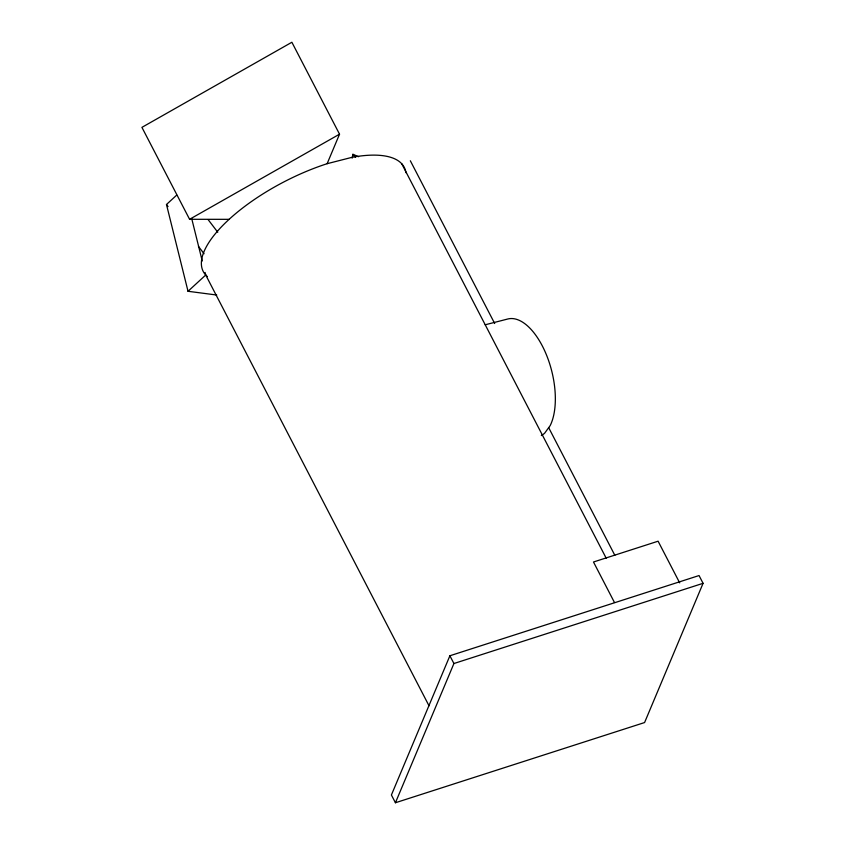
<?xml version="1.0" encoding="UTF-8"?>
<svg xmlns="http://www.w3.org/2000/svg" width="845" height="845" viewBox="0 0 845 845"><rect width="100%" height="100%" fill="white"/><g stroke="black" fill="none" stroke-linecap="round" stroke-linejoin="round"><path stroke-width="1.27" d="M352.154 158.131L352.925 154.297L358.607 156.705M207.405 276.621A113.188 42.398 -27.4 0 1 227.326 220.999A113.188 42.398 -27.4 0 1 327.131 163.698L339.532 134.186L291.874 42.25L141.928 127.363L189.586 219.299L229.122 219.33M449.889 655.762L391.404 794.987L395.428 802.75L644.587 722.549L703.072 583.325L699.047 575.551L449.889 655.762L453.923 663.526L395.428 802.75M216.742 295.032L188.023 291.282L166.476 204.501L176.721 195.089M188.023 291.282L205.726 275.016L205.092 272.47M189.586 219.299L339.532 134.186M453.923 663.526L703.072 583.325M327.131 163.698L352.133 157.297A113.188 42.398 -27.4 0 1 405.917 172.697M485.199 324.786L508.12 318.914A60.829 29.638 75.6 0 1 546.968 356.178A60.829 29.638 75.6 0 1 550.137 425.669L544.655 433.179A60.829 29.638 75.6 0 1 541.328 435.545M352.925 154.297L355.439 157.265M208.166 219.668L217.767 232.238M166.476 204.501L168.07 206.592M198.459 246.413L204.057 253.743M679.686 582.86L658.097 541.201L593.486 561.999L614.473 602.496M410.332 160.761L494.684 323.498M548.68 427.665L614.833 555.281M401.745 163.761L606.224 558.239M205.726 275.016L429.017 705.786M191.783 218.866L202.24 260.978"/></g></svg>
